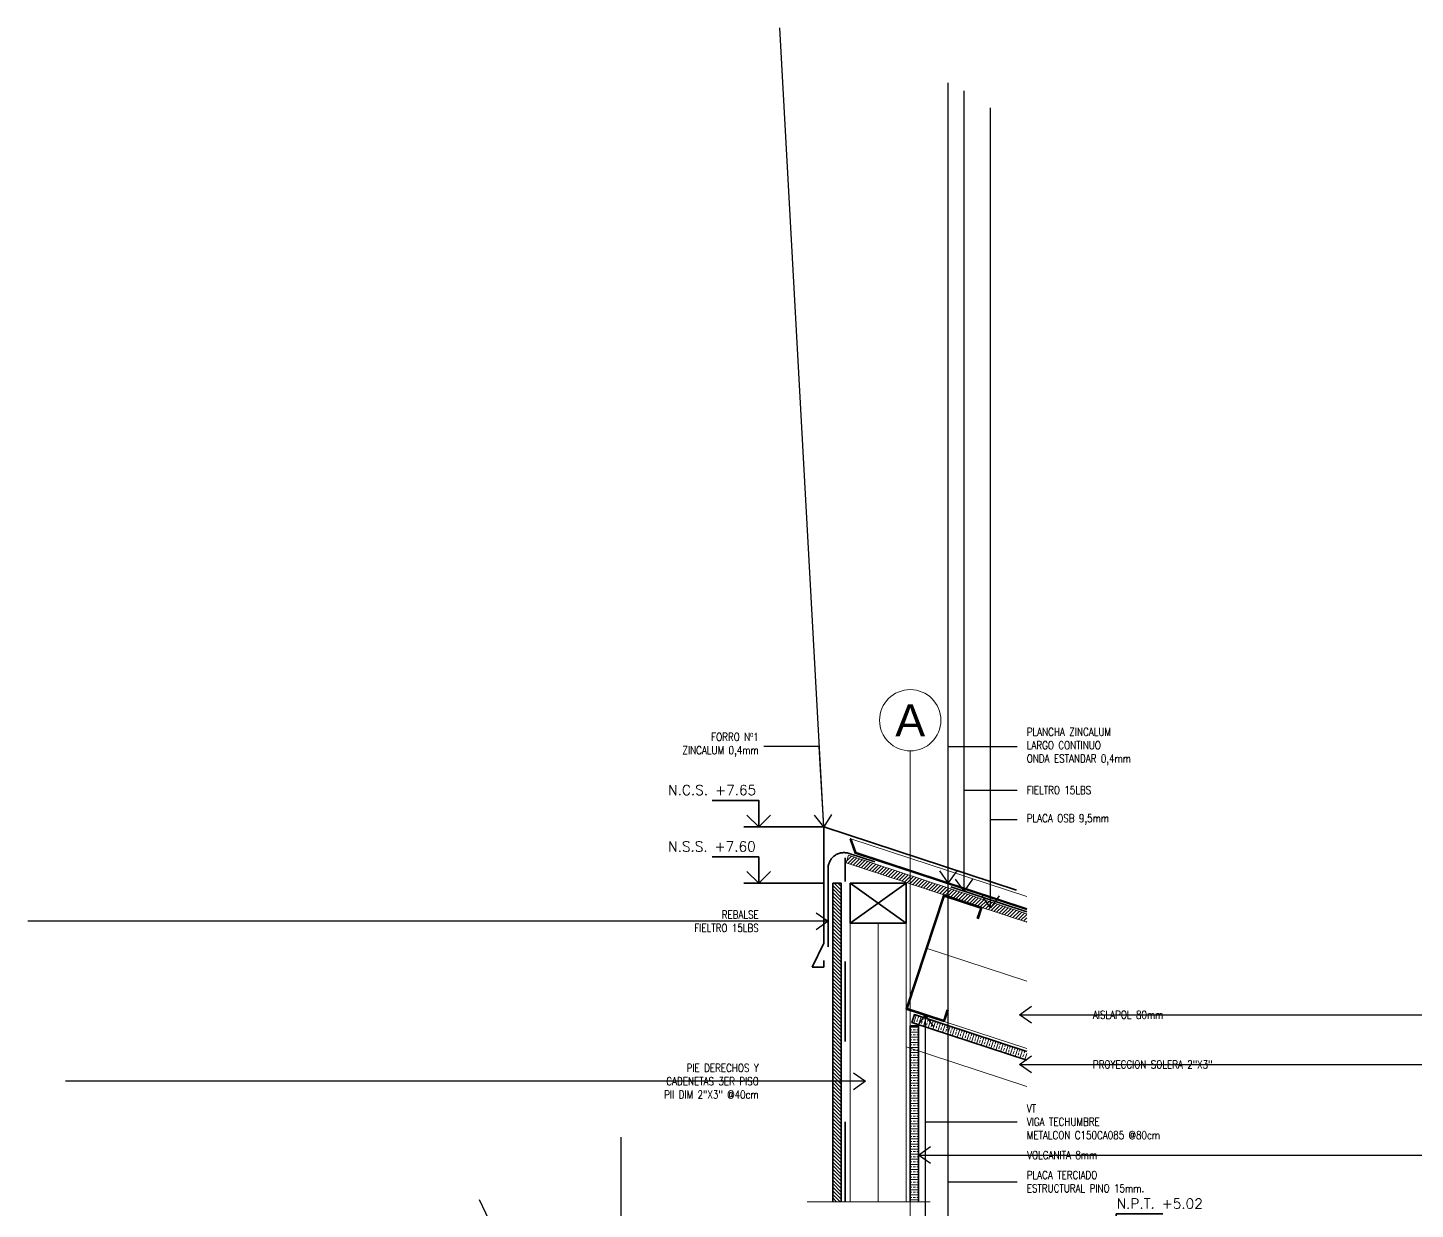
# Model space of a CAD drawing. Header units: metres. Extents: x 72 to 223, y -23 to 139.
# Drawn here: x 155.309 to 157.043, y 136.901 to 138.377 of the extents above; entities that cross this region are included whole.
import ezdxf
from ezdxf.enums import TextEntityAlignment as Align

# ---------------------------------------------------------------- set-up
doc = ezdxf.new("R2010")
doc.units = ezdxf.units.M
doc.header["$LTSCALE"] = 5
doc.header["$MEASUREMENT"] = 0
doc.linetypes.add('HIDDEN', pattern=[0.375, 0.25, -0.125])
doc.layers.get('0').update_dxf_attribs({"color": 30})
for name, color, linetype, lineweight in [('A-ANNO-NOTE', 7, 'Continuous', 35), ('A-ANNO-SYMB', 3, 'Continuous', 18), ('A-DETL-MBND', 3, 'Continuous', 18), ('A-DETL-PATT', 8, 'Continuous', 18), ('A-FLOR-OVHD', 3, 'HIDDEN', 18), ('A-WALL-BATT', 8, 'BATTING', 18), ('A-WALL-FULL', 7, 'Continuous', 35), ('A-WALL-FULL-EXTR', 7, 'Continuous', 35)]:
    doc.layers.add(name, color=color, linetype=linetype, lineweight=lineweight)
doc.styles.add('E-ARIAL', font='arial.ttf')
doc.styles.add('E-ROMANS', font='romans.shx', dxfattribs={"width": 0.8})
doc.linetypes.add('BATTING', pattern='A,0.0001,-0.1,[134,ltypeshp.shx,S=0.1,R=0,X=-0.1,Y=0],-0.2,[134,ltypeshp.shx,S=0.1,R=180,X=0.1,Y=0],-0.1', length=0.4001)
doc.dimstyles.new('E-0005_TICK_18', dxfattribs={"dimscale": 0.001, "dimtxt": 9, "dimasz": 9, "dimexe": 4.5, "dimexo": 3, "dimgap": 4.5, "dimtad": 0, "dimdec": 0, "dimlfac": 1000, "dimzin": 0, "dimdsep": 46, "dimtxsty": 'E-ROMANS', "dimblk": 'OBLIQUE', "dimcen": 4.5, "dimclrd": 256, "dimclre": 256, "dimclrt": 256, "dimadec": 0, "dimazin": 0, "dimtfac": 1, "dimtdec": 0, "dimtmove": 1, "dimatfit": 3, "dimldrblk": 'OPEN90', "dimfxl": 1, "dimtfill": 1, "dimtolj": 1, "dimtzin": 0, "dimarcsym": 0})

# ---------------------------------------------------------------- blocks, each defined once
blk = doc.blocks.new('_Oblique')
at = {"color": 0, "linetype": 'ByBlock', "lineweight": -2}
blk.add_line((-0.5, -0.5), (0.5, 0.5), dxfattribs=at)
blk = doc.blocks.new('NIVEL DS')
for points in [[(0, 0), (0, 0.0659), (0.1163, 0.0659)], [(0.0294, 0.0294), (0, 0), (-0.0294, 0.0294)]]:
    blk.add_lwpolyline(points)
at = {"style": 'E-ROMANS'}
blk.add_attdef('NIVEL', (0, 0.0794), '', height=0.025, dxfattribs=at)
blk = doc.blocks.new('TAG-EJE')
at = {"linetype": 'Continuous'}
blk.add_circle((0, 0), 0.383, dxfattribs=at)
at = {"style": 'E-ARIAL'}
blk.add_attdef('A', text='', height=0.4, dxfattribs=at).set_placement((0, 0), align=Align.MIDDLE_CENTER)

msp = doc.modelspace()

# ---------------------------------------------------------------- hatches: boundary and pattern name
at = {"layer": 'A-DETL-PATT'}
h = msp.add_hatch(dxfattribs=at)
h.set_pattern_fill('LINE', color=256, scale=0.001, angle=45, style=0)
h.set_pattern_definition([(45, (-23.2835106, 74.993772), (-0.00224506403, 0.00224506403), [])])
h.paths.add_polyline_path([(156.3346, 137.3433), (156.3315, 137.3338), (156.4534, 137.2937), (156.5009, 137.2781), (156.5452, 137.2635), (156.5452, 137.274)])
h.paths.add_polyline_path([(156.5572, 137.2701), (156.5452, 137.274), (156.5452, 137.2635), (156.5572, 137.2596)])
h = msp.add_hatch(dxfattribs=at)
h.set_pattern_fill('LINE', color=256, scale=0.001, angle=135, style=0)
h.set_pattern_definition([(135, (-23.2835106, 74.993772), (-0.00224506403, -0.00224506403), [])])
h.paths.add_polyline_path([(156.3147, 136.9104), (156.3252, 136.9104), (156.3252, 137.3083), (156.3147, 137.3083)])
h = msp.add_hatch(dxfattribs=at)
h.set_pattern_fill('BRASS', color=256, scale=0.001, angle=71.8069, style=0)
h.set_pattern_definition([(71.806929, (159.002864, -54.858664), (-0.00603256234, 0.00198259719), []), (71.806929, (158.9998476, -54.857673), (-0.00603256234, 0.00198259719), [0.003175, -0.0015875])])
h.paths.add_polyline_path([(156.5572, 137.0871), (156.5572, 137.0981), (156.4168, 137.1442), (156.4136, 137.1343)])
h = msp.add_hatch(dxfattribs=at)
h.set_pattern_fill('BRASS', color=256, scale=0.001, style=0)
h.set_pattern_definition([(360, (-23.2835106, 74.993772), (-1e-16, 0.00635), []), (360, (-23.2835106, 74.996947), (-1e-16, 0.00635), [0.003175, -0.0015875])])
h.paths.add_polyline_path([(156.422, 137.1302), (156.4116, 137.1302), (156.4116, 136.9104), (156.422, 136.9104)])

# ---------------------------------------------------------------- linework, layer by layer
at = {"layer": 'A-ANNO-NOTE', "linetype": 'HIDDEN', "ltscale": 0.05}
for points in [[(156.3035, 137.3789), (156.1923, 137.3789)], [(156.3035, 137.3083), (156.1923, 137.3083)]]:
    msp.add_lwpolyline(points, dxfattribs=at)
at = {"layer": 'A-ANNO-SYMB'}
msp.add_lwpolyline([(156.4116, 137.4737), (156.4116, 134.6375)], dxfattribs=at)
at = {"layer": 'A-DETL-MBND'}
for p, q in [((156.5572, 137.2918), (156.3374, 137.364)), ((156.4534, 137.2937), (156.3315, 137.3338)), ((156.5572, 137.2701), (156.3346, 137.3433)), ((156.5572, 137.2596), (156.5009, 137.2781)), ((156.5199, 137.1104), (156.4168, 137.1442)), ((156.5572, 137.1017), (156.4541, 137.1356)), ((156.5572, 137.0543), (156.4066, 137.1038))]:
    msp.add_line(p, q, dxfattribs=at)
at = {"layer": 'A-DETL-MBND', "ltscale": 2.5}
for p, q in [((156.3366, 136.9104), (156.3366, 137.2583)), ((156.4066, 136.9104), (156.4066, 137.2583))]:
    msp.add_line(p, q, dxfattribs=at)
at = {"layer": 'A-DETL-MBND'}
msp.add_lwpolyline([(156.3315, 137.3338), (156.3346, 137.3433)], dxfattribs=at)
at = {"layer": 'A-FLOR-OVHD'}
msp.add_line((156.4365, 136.9104), (156.2829, 136.9104), dxfattribs=at)
at = {"layer": 'A-WALL-BATT', "ltscale": 0.018}
for p, q in [((156.3716, 137.2583), (156.3716, 136.9104)), ((156.5572, 137.1859), (156.4316, 137.2272))]:
    msp.add_line(p, q, dxfattribs=at)
at = {"layer": 'A-WALL-FULL'}
for p, q in [((156.3035, 137.2334), (156.3035, 137.3789)), ((156.3035, 137.3789), (156.5444, 137.2995)), ((156.289, 137.2034), (156.3035, 137.2334)), ((156.3035, 137.2117), (156.3035, 137.2034)), ((156.3035, 137.2034), (156.289, 137.2034))]:
    msp.add_line(p, q, dxfattribs=at)
at = {"layer": 'A-WALL-FULL-EXTR'}
for p, q in [((156.3374, 137.364), (156.3364, 137.3637)), ((156.3252, 137.3083), (156.3147, 137.3083)), ((156.4066, 137.2583), (156.3366, 137.3083)), ((156.3366, 137.2583), (156.4066, 137.3083))]:
    msp.add_line(p, q, dxfattribs=at)
at = {"layer": 'A-WALL-FULL-EXTR', "linetype": 'HIDDEN', "ltscale": 0.05}
for p, q in [((156.5574, 137.2726), (156.3352, 137.3456)), ((156.3089, 137.3266), (156.3089, 137.229)), ((156.3303, 136.9104), (156.3303, 137.3403))]:
    msp.add_line(p, q, dxfattribs=at)
at = {"layer": 'A-WALL-FULL-EXTR'}
for points in [[(156.5572, 137.2754), (156.343, 137.3458), (156.3364, 137.3637)], [(156.5572, 137.2764), (156.3437, 137.3466), (156.3374, 137.364)], [(156.3147, 136.9104), (156.3147, 137.3083)], [(156.3252, 136.9104), (156.3252, 137.3083)], [(156.4066, 137.2583), (156.3366, 137.2583), (156.3366, 137.3083), (156.4066, 137.3083), (156.4066, 137.2583)], [(156.4588, 137.1498), (156.4541, 137.1356), (156.4066, 137.1512), (156.4534, 137.2937), (156.5009, 137.2781), (156.4963, 137.2638)], [(156.4578, 137.1501), (156.4535, 137.1368), (156.4079, 137.1518), (156.4541, 137.2924), (156.4997, 137.2774), (156.4953, 137.2641)], [(156.5572, 137.0981), (156.4168, 137.1442), (156.4136, 137.1343), (156.5572, 137.0871)], [(156.422, 136.9104), (156.422, 137.1302), (156.4116, 137.1302), (156.4116, 136.9104)]]:
    msp.add_lwpolyline(points, dxfattribs=at)
at = {"layer": 'A-WALL-FULL-EXTR', "linetype": 'HIDDEN', "ltscale": 0.05}
msp.add_arc((156.3289, 137.3266), 0.02, 71.8069, 180, dxfattribs=at)

# ---------------------------------------------------------------- block references
at = {"layer": 'A-ANNO-NOTE'}
ref = msp.add_blockref('NIVEL DS', (156.2223, 137.3789), dxfattribs=dict(at, xscale=-0.5, yscale=0.5, zscale=0.5))
ref.add_attrib('NIVEL', 'N.C.S. +7.65', (156.1092, 137.4186), dxfattribs={"layer": '0', "height": 0.0125, "style": 'E-ROMANS'})
ref = msp.add_blockref('NIVEL DS', (156.2223, 137.3083), dxfattribs=dict(at, xscale=-0.5, yscale=0.5, zscale=0.5))
ref.add_attrib('NIVEL', 'N.S.S. +7.60', (156.1092, 137.348), dxfattribs={"layer": '0', "height": 0.0125, "style": 'E-ROMANS'})
ref = msp.add_blockref('NIVEL DS', (156.669, 136.8621), dxfattribs=dict(at, xscale=0.5, yscale=0.5, zscale=0.5))
ref.add_attrib('NIVEL', 'N.P.T. +5.02', (156.6695, 136.9018), dxfattribs={"layer": '0', "height": 0.0125, "style": 'E-ROMANS'})
at = {"layer": 'A-ANNO-SYMB', "xscale": 0.09999999999999432, "yscale": 0.09999999999999432, "zscale": 0.09999999999999432}
msp.add_blockref('TAG-EJE', (156.4116, 137.512), dxfattribs=at).add_auto_attribs({'A': 'A'})

# ---------------------------------------------------------------- texts
at = {"layer": 'A-ANNO-NOTE', "char_height": 0.01, "style": 'E-ROMANS'}
for s, insert, attachment_point in [('PLANCHA ZINCALUM \\PLARGO CONTINUO\\PONDA ESTANDAR 0,4mm', (156.5572, 137.4793), 4), ('FORRO Nº1\\PZINCALUM 0,4mm', (156.2223, 137.4814), 6), ('FIELTRO 15LBS', (156.5572, 137.4247), 4), ('PLACA OSB 9,5mm', (156.5572, 137.388), 4), ('REBALSE\\PFIELTRO 15LBS', (156.2223, 137.2608), 6), ('AISLAPOL 80mm', (156.6398, 137.144), 4), ('PROYECCION SOLERA 2"X3"', (156.6398, 137.082), 4), ('PIE DERECHOS Y \\PCADENETAS 3ER PISO \\PPII DIM 2"X3" @40cm', (156.2223, 137.0609), 6), ('VT\\PVIGA TECHUMBRE\\PMETALCON C150CA085 @80cm', (156.5572, 137.0102), 4), ('VOLCANITA 8mm', (156.5576, 136.9687), 4), ('PLACA TERCIADO\\PESTRUCTURAL PINO 15mm.', (156.5572, 136.9354), 4)]:
    msp.add_mtext(s, dxfattribs=dict(at, insert=insert, attachment_point=attachment_point))

# ---------------------------------------------------------------- leaders
at = {"layer": 'A-ANNO-NOTE'}
for points in [[(156.3035, 137.3789), (156.298, 137.4793), (156.2285, 137.4793)], [(156.4591, 137.3087), (156.4591, 137.4793), (156.5452, 137.4793)], [(156.4788, 137.2985), (156.4788, 137.4247), (156.5452, 137.4247)], [(156.512, 137.2775), (156.512, 137.388), (156.5452, 137.388)], [(156.4591, 136.8672), (156.4591, 136.9354), (156.5452, 136.9354)], [(156.3089, 137.2608), (156.2285, 137.2608)], [(156.4591, 136.198), (156.4591, 136.2842), (156.5452, 136.2842)], [(156.5481, 137.144), (156.6398, 137.144)], [(156.4304, 137.1434), (156.4304, 137.0102), (156.5452, 137.0102)], [(156.5481, 137.082), (156.6398, 137.082)], [(156.3559, 137.0609), (156.2285, 137.0609)], [(156.0505, 135.991), (156.0505, 136.0659)], [(156.422, 136.9687), (156.4595, 136.9687), (156.5456, 136.9687)], [(156.3056, 136.011), (156.2532, 136.1203), (156.2285, 136.1203)]]:
    msp.add_leader(points, dimstyle='E-0005_TICK_18', override={"dimscale": 0.01, "dimasz": 1.5, "dimtad": 0, "dimldrblk": 'Open90'}, dxfattribs=at)

doc.saveas('drawing.dxf')
